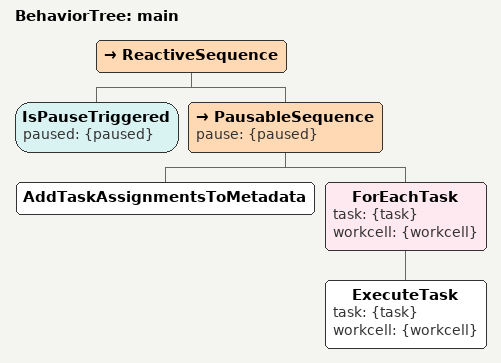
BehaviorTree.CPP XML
<root main_tree_to_execute="main">
  <BehaviorTree ID="main">
    <ReactiveSequence>
      <IsPauseTriggered paused="{paused}"/>
      <PausableSequence pause="{paused}">
        <AddTaskAssignmentsToMetadata />
        <ForEachTask task="{task}" workcell="{workcell}">
          <ExecuteTask task="{task}" workcell="{workcell}"/>
        </ForEachTask>
      </PausableSequence>
    </ReactiveSequence>
  </BehaviorTree>
</root>
